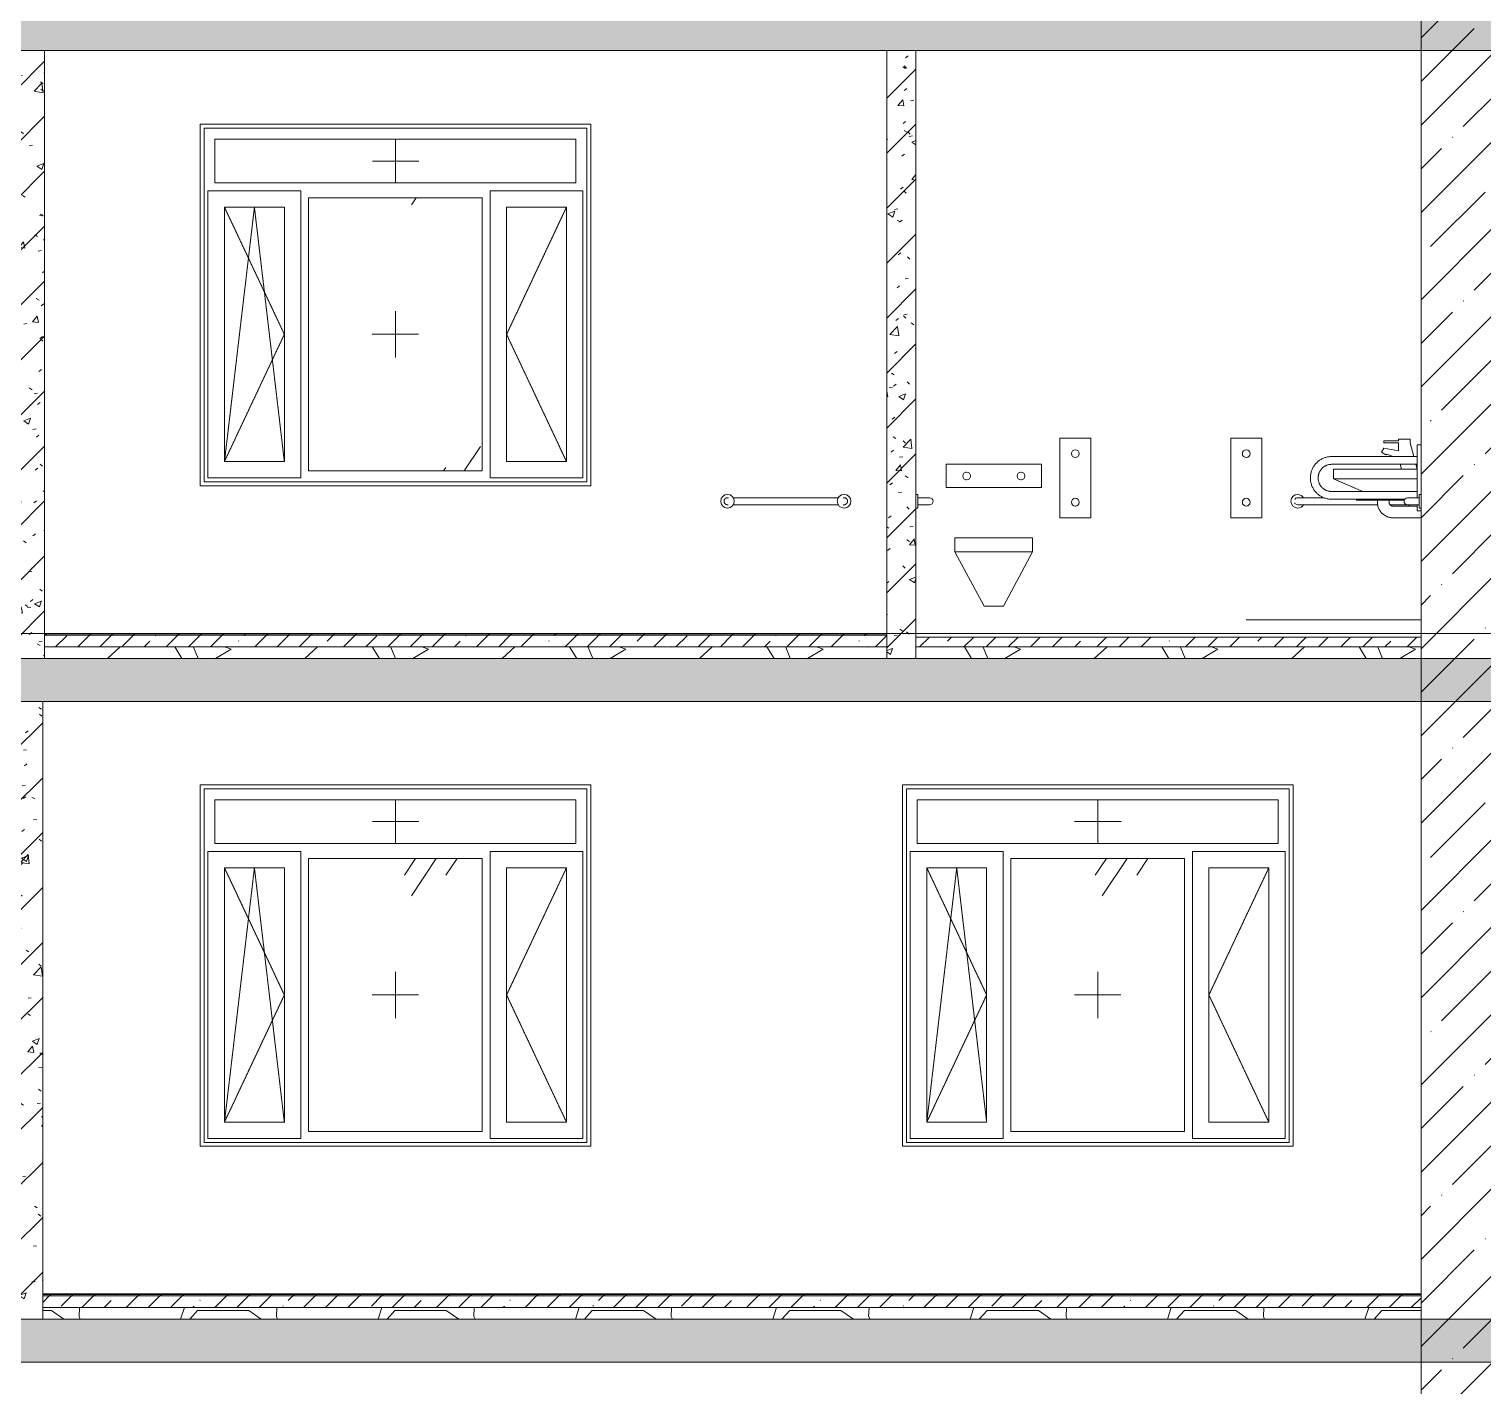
# Model space of a CAD drawing. Header units: millimetres. Extents: x -515342 to 330399, y -224905 to 507333.
# Drawn here: x 106071 to 113554, y 87558 to 94541 of the extents above; entities that cross this region are included whole.
import ezdxf

# ---------------------------------------------------------------- set-up
doc = ezdxf.new("R2010")
doc.units = ezdxf.units.MM
doc.linetypes.add('ASVP_Штриховая_ш2 п1', pattern=[3, 2, -1])
doc.layers.get('0').update_dxf_attribs({"lineweight": 0})
for name, color, linetype, lineweight in [('Линии', 7, 'Continuous', 0), ('Оборудование', 7, 'Continuous', 0), ('Окна', 7, 'Continuous', 0), ('Окна открывание', 7, 'Continuous', 0), ('Перекрытие', 7, 'Continuous', 0), ('Сантехника', 7, 'Continuous', 0), ('Стены внутренние', 7, 'Continuous', 0), ('Стены несущие', 7, 'Continuous', 0), ('Стены перегородки', 7, 'Continuous', 0)]:
    doc.layers.add(name, color=color, linetype=linetype, lineweight=lineweight)
pattern_1 = [(236.31, (49717.4, 8823.7), (-1777.996, -3556.002), [641.07, -5769.6]), (236.31, (49752.95, 8717), (-1777.996, -3556.002), [384.64, -6026.03]), (236.31, (49539.6, 8717), (-1777.996, -3556.002), [384.64, -6026.03])]
pattern_2 = [(45, (136801.12, 95610.5), (-224.5064, 224.5064), []), (45, (137025.63, 95610.5), (-224.5064, 224.5064), [396.875, -79.375, 3.353, -76.022])]
pattern_3 = [(45, (136801.12, 95610.5), (-141.4214, 141.4214), [])]
pattern_4 = [(50, (136801.12, 95610.5), (364.368, -31.8783), [38.1, -419.1]), (355, (136801.12, 95610.5), (-70.486, 382.1133), [30.48, -335.28]), (100.451, (136831.5, 95607.84), (293.885, 350.2334), [32.38, -356.18]), (46.184, (136801.12, 95712.1), (542.1585, -84.086), [57.15, -628.65]), (96.636, (136846.3, 95705.1), (474.805, 494.855), [48.57, -534.27]), (351.184, (136801.1, 95712.1), (474.81, 494.85), [45.72, -502.92]), (21, (136851.92, 95686.7), (303.2285, -204.5305), [38.1, -419.1]), (326, (136851.92, 95686.7), (123.604, 368.376), [30.48, -335.28]), (71.451, (136877.2, 95669.65), (426.834, 163.8427), [32.38, -356.18]), (37.5, (136801.12, 95610.49), (6.17665, 169.11015), [16.764, -314.452, 16.764, -323.596, -336.55]), (37.5, (136801.12, 95610.49), (6.17665, 169.11015), [-671.576, 16.764, -319.786]), (7.5, (136801.12, 95610.5), (133.6389, 200.3615), [16.764, -177.292, 16.764, -306.832, -128.27]), (7.5, (136801.12, 95610.5), (133.6389, 200.3615), [-517.652, 16.764, -111.506]), (327.5, (136687.84, 95610.49), (271.1818, -11.45836), [16.764, -110.236, 16.764, -379.476, -525.78]), (327.5, (136687.84, 95610.49), (271.1818, -11.45836), [-523.24, 16.764, -509.016]), (317.5, (136637.04, 95610.5), (296.2585, 50.8528), [16.764, -148.336, 16.764, -246.38, -373.38]), (317.5, (136637.04, 95610.5), (296.2585, 50.8528), [-428.244, 16.764, -356.616])]
pattern_5 = [(228.013, (137532.64, 96626.49), (-8127.96659, -9144.02968), [136.69, -13532.193]), (184.97, (137441.203, 96524.893), (12191.995474, 1016.05502), [234.562, -23221.62]), (132.51, (137207.52, 96504.57), (10159.91241, -11176.07977), [165.393, -16373.89]), (267.274, (136811.283, 96250.573), (1015.889526, 20320.00577), [213.602, -21146.575]), (292.834, (136801.123, 96037.213), (-5080.074175, 12191.97012), [209.453, -20735.923]), (357.274, (136882.403, 95844.173), (-20320.00577, 1015.889526), [213.602, -21146.575]), (37.694, (137095.763, 95834.013), (-13208.042725, -10159.944606), [282.477, -27965.247]), (72.255, (137319.283, 96006.733), (7112.12749, 22351.9589), [266.688, -26402.102]), (121.43, (137400.563, 96260.733), (-8128.10005, 13207.93827), [214.325, -21218.218]), (175.236, (137288.8, 96443.61), (11175.99406, -1016.06972), [244.685, -11989.575]), (222.397, (137044.963, 96463.933), (-12192.085586, -11175.907293), [316.431, -31326.709]), (138.814, (137817.12, 96240.41), (-7111.99222, 6096.00977), [108.002, -10692.226]), (171.469, (137735.843, 96311.533), (13207.991535, -2032.05404), [205.473, -20341.855]), (225, (137532.64, 96342), (1e-13, -1016), [143.684, -1293.157]), (203.199, (137461.52, 96463.93), (5079.98556, 2032.0367), [77.377, -7660.25]), (291.801, (137390.4, 96433.45), (-1015.9787, 3048.0072), [109.426, -5361.9]), (30.964, (137431.04, 96331.85), (3047.9913, 2032.0134), [177.728, -5746.52]), (161.565, (137583.44, 96423.3), (2031.999, -1016.0024), [128.515, -3084.36]), (16.39, (136801.12, 96433.453), (10159.97517, 3048.08119), [180.035, -17823.53]), (70.346, (136973.84, 96484.25), (-4064.03389, -11175.98797), [151.04, -14952.887]), (293.199, (137583.44, 96626.49), (-2032.0367, 5079.98556), [154.752, -7582.873]), (343.61, (137644.4, 96484.253), (-10159.97517, 3048.08119), [180.035, -17823.53]), (339.444, (136801.12, 95803.53), (-5080.0015, 2031.99615), [173.614, -8507.094]), (294.775, (136963.68, 95742.57), (-5079.97321, 11176.01259), [145.47, -14401.437]), (66.801, (137593.6, 95610.49), (2032.0367, 5079.98556), [154.752, -7582.873]), (17.354, (137654.56, 95752.73), (-13208.00149, -4063.99474), [170.313, -16860.95]), (69.444, (137095.76, 95610.49), (-2031.99615, -5080.0015), [86.807, -8593.9]), (101.31, (137532.64, 95610.5), (-1016.0048, 4063.999), [51.806, -5128.797]), (165.964, (137522.48, 95661.3), (3048.0036, -1015.9877), [209.453, -3979.62]), (186.009, (137319.28, 95712.093), (10159.99987, 1015.99979), [194.107, -19216.546]), (303.69, (137431.04, 96240.4), (-1015.9976, 2032.0017), [146.53, -3516.71]), (353.157, (137512.323, 96118.493), (17271.99206, -2032.068835), [255.823, -25326.404]), (60.945, (137766.32, 96088.01), (-4064.04974, -7111.97225), [104.603, -10355.757]), (90, (137817.1, 96179.5), (-1016, 1016), [60.96, -955.04]), (120.256, (137298.96, 95742.57), (4063.94492, -7112.03103), [141.147, -13973.576]), (48.013, (137227.84, 95864.49), (8127.96659, 9144.02968), [273.377, -13395.505]), (0, (137410.7, 96067.7), (1016, 1016), [264.16, -751.84]), (325.305, (137674.88, 96067.69), (-10160.01873, 7111.97318), [160.644, -15903.726]), (254.055, (137806.96, 95976.25), (-1015.9713, -4064.0072), [147.932, -7248.66]), (207.646, (137766.323, 95834.013), (-19303.995784, -10160.00796), [240.858, -23844.986]), (175.426, (137552.963, 95722.253), (-13207.99929, 1016.01778), [254.812, -25226.339])]
pattern_6 = [(45, (136801.12, 95610.5), (-114.04925, 114.04925), []), (45, (136915.17, 95610.5), (-114.04925, 114.04925), [201.613, -40.323, 3.353, -36.97])]

# ---------------------------------------------------------------- blocks, each defined once
blk = doc.blocks.new('Окно_ПВХ_3Створки_1Фрамуга-верх - АР_Окно_ОП_1820_h_х1970_3ст2фр-в-V10-О_АР_П_Разрез 1-1')
at = {"layer": 'Окна'}
h = blk.add_hatch(dxfattribs=at)
h.set_pattern_fill('FP_5', color=256, style=0, pattern_type=2)
h.set_pattern_definition(pattern_1)
h.paths.add_polyline_path([(22540.8, 885), (22848.8, 885), (22848.8, 2193), (22540.8, 2193), (22540.8, 1193)])
at = {"layer": 'Окна открывание'}
h = blk.add_hatch(dxfattribs=at)
h.set_pattern_fill('FP_5', color=256, style=0, pattern_type=2)
h.set_pattern_definition(pattern_1)
h.paths.add_polyline_path([(22973.8, 836), (23867.8, 836), (23867.8, 2242), (22973.8, 2242), (22973.8, 929.1)])
at = {"layer": 'Окна', "color": 253, "true_color": 0xaaaaaa}
for p, q in [((22435.8, 2600), (24405.8, 2600)), ((22435.8, 2600), (22435.8, 780)), ((22435.8, 780), (22435.8, 2600)), ((22435.8, 2600), (24405.8, 2600)), ((24405.8, 2600), (24405.8, 780)), ((24405.8, 2600), (24405.8, 780)), ((24349.8, 2544), (22491.8, 2544)), ((22491.8, 2544), (22491.8, 2318)), ((24349.8, 2318), (24349.8, 2544)), ((22933.8, 2278), (22455.8, 2278)), ((22455.8, 800), (22455.8, 2278)), ((24349.8, 2318), (22491.8, 2318)), ((22933.8, 800), (22933.8, 2278)), ((24385.8, 2278), (23907.8, 2278)), ((23907.8, 800), (23907.8, 2278)), ((24385.8, 800), (24385.8, 2278)), ((22540.8, 2193), (22848.8, 2193)), ((22540.8, 885), (22540.8, 2193)), ((22848.8, 2193), (22848.8, 885)), ((22973.8, 2242), (22973.8, 836)), ((23867.8, 2242), (22973.8, 2242)), ((23867.8, 2242), (23867.8, 836)), ((23992.8, 2193), (24300.8, 2193)), ((23992.8, 885), (23992.8, 2193)), ((24300.8, 2193), (24300.8, 885)), ((22848.8, 885), (22540.8, 885)), ((22973.8, 836), (23867.8, 836)), ((24300.8, 885), (23992.8, 885)), ((24405.8, 780), (22435.8, 780)), ((24405.8, 780), (22435.8, 780)), ((22455.8, 800), (22933.8, 800)), ((23907.8, 800), (24385.8, 800))]:
    blk.add_line(p, q, dxfattribs=at)
at = {"layer": 'Окна открывание', "linetype": 'ASVP_Штриховая_ш2 п1'}
for p, q in [((23420.8, 2318), (23420.8, 2544)), ((23540.8, 2431), (23300.8, 2431)), ((22540.8, 885), (22694.8, 2193)), ((22540.8, 2193), (22848.8, 1539)), ((22694.8, 2193), (22848.8, 885)), ((24300.8, 2193), (23992.8, 1539)), ((23420.8, 1419), (23420.8, 1659)), ((22848.8, 1539), (22540.8, 885)), ((23300.8, 1539), (23540.8, 1539)), ((23992.8, 1539), (24300.8, 885))]:
    blk.add_line(p, q, dxfattribs=at)
blk = doc.blocks.new('Окно_ПВХ_3Створки_1Фрамуга-верх - АР_Окно_ОП_1820_h_х1970_3ст2фр-в-V11-О_АР_П_Разрез 1-1')
at = {"layer": 'Окна'}
h = blk.add_hatch(dxfattribs=at)
h.set_pattern_fill('FP_5', color=256, style=0, pattern_type=2)
h.set_pattern_definition(pattern_1)
h.paths.add_polyline_path([(18925.9, 885), (19233.9, 885), (19233.9, 2193), (18925.9, 2193), (18925.9, 1193)])
at = {"layer": 'Окна открывание'}
h = blk.add_hatch(dxfattribs=at)
h.set_pattern_fill('FP_5', color=256, style=0, pattern_type=2)
h.set_pattern_definition(pattern_1)
h.paths.add_polyline_path([(19358.9, 836), (20252.9, 836), (20252.9, 2242), (19358.9, 2242), (19358.9, 929.1)])
at = {"layer": 'Окна', "color": 253, "true_color": 0xaaaaaa}
for p, q in [((18820.9, 2600), (20790.9, 2600)), ((18820.9, 2600), (18820.9, 780)), ((18820.9, 780), (18820.9, 2600)), ((18820.9, 2600), (20790.9, 2600)), ((20790.9, 2600), (20790.9, 780)), ((20790.9, 2600), (20790.9, 780)), ((20734.9, 2544), (18876.9, 2544)), ((18876.9, 2544), (18876.9, 2318)), ((20734.9, 2318), (20734.9, 2544)), ((19318.9, 2278), (18840.9, 2278)), ((18840.9, 800), (18840.9, 2278)), ((20734.9, 2318), (18876.9, 2318)), ((19318.9, 800), (19318.9, 2278)), ((20770.9, 2278), (20292.9, 2278)), ((20292.9, 800), (20292.9, 2278)), ((20770.9, 800), (20770.9, 2278)), ((18925.9, 2193), (19233.9, 2193)), ((18925.9, 885), (18925.9, 2193)), ((19233.9, 2193), (19233.9, 885)), ((19358.9, 2242), (19358.9, 836)), ((20252.9, 2242), (19358.9, 2242)), ((20252.9, 2242), (20252.9, 836)), ((20377.9, 2193), (20685.9, 2193)), ((20377.9, 885), (20377.9, 2193)), ((20685.9, 2193), (20685.9, 885)), ((19233.9, 885), (18925.9, 885)), ((19358.9, 836), (20252.9, 836)), ((20685.9, 885), (20377.9, 885)), ((20790.9, 780), (18820.9, 780)), ((20790.9, 780), (18820.9, 780)), ((18840.9, 800), (19318.9, 800)), ((20292.9, 800), (20770.9, 800))]:
    blk.add_line(p, q, dxfattribs=at)
at = {"layer": 'Окна открывание', "linetype": 'ASVP_Штриховая_ш2 п1'}
for p, q in [((19805.9, 2318), (19805.9, 2544)), ((19925.9, 2431), (19685.9, 2431)), ((18925.9, 885), (19079.9, 2193)), ((18925.9, 2193), (19233.9, 1539)), ((19079.9, 2193), (19233.9, 885)), ((20685.9, 2193), (20377.9, 1539)), ((19805.9, 1419), (19805.9, 1659)), ((19233.9, 1539), (18925.9, 885)), ((19685.9, 1539), (19925.9, 1539)), ((20377.9, 1539), (20685.9, 885))]:
    blk.add_line(p, q, dxfattribs=at)
blk = doc.blocks.new('Окно_ПВХ_3Створки_1Фрамуга-верх - АР_Окно_ОП_1820_h_х1970_3ст2фр-в-V28-О_АР_П_Разрез 1-1')
at = {"layer": 'Окна'}
h = blk.add_hatch(dxfattribs=at)
h.set_pattern_fill('FP_5', color=256, style=0, pattern_type=2)
h.set_pattern_definition(pattern_1)
h.paths.add_polyline_path([(18925.9, 4285), (19233.9, 4285), (19233.9, 5593), (18925.9, 5593), (18925.9, 4593)])
at = {"layer": 'Окна открывание'}
h = blk.add_hatch(dxfattribs=at)
h.set_pattern_fill('FP_5', color=256, style=0, pattern_type=2)
h.set_pattern_definition(pattern_1)
h.paths.add_polyline_path([(19358.9, 4236), (20252.9, 4236), (20252.9, 5642), (19358.9, 5642), (19358.9, 4329.1)])
at = {"layer": 'Окна', "color": 253, "true_color": 0xaaaaaa}
for p, q in [((18820.9, 6000), (20790.9, 6000)), ((18820.9, 6000), (18820.9, 4180)), ((18820.9, 4180), (18820.9, 6000)), ((18820.9, 6000), (20790.9, 6000)), ((20790.9, 6000), (20790.9, 4180)), ((20790.9, 6000), (20790.9, 4180)), ((20734.9, 5944), (18876.9, 5944)), ((18876.9, 5944), (18876.9, 5718)), ((20734.9, 5718), (20734.9, 5944)), ((20734.9, 5718), (18876.9, 5718)), ((19318.9, 5678), (18840.9, 5678)), ((18840.9, 4200), (18840.9, 5678)), ((19318.9, 4200), (19318.9, 5678)), ((19358.9, 5642), (19358.9, 4236)), ((20252.9, 5642), (19358.9, 5642)), ((20252.9, 5642), (20252.9, 4236)), ((20770.9, 5678), (20292.9, 5678)), ((20292.9, 4200), (20292.9, 5678)), ((20770.9, 4200), (20770.9, 5678)), ((18925.9, 5593), (19233.9, 5593)), ((18925.9, 4285), (18925.9, 5593)), ((19233.9, 5593), (19233.9, 4285)), ((20377.9, 5593), (20685.9, 5593)), ((20377.9, 4285), (20377.9, 5593)), ((20685.9, 5593), (20685.9, 4285)), ((19233.9, 4285), (18925.9, 4285)), ((20685.9, 4285), (20377.9, 4285)), ((18840.9, 4200), (19318.9, 4200)), ((19358.9, 4236), (20252.9, 4236)), ((20292.9, 4200), (20770.9, 4200)), ((20790.9, 4180), (18820.9, 4180)), ((20790.9, 4180), (18820.9, 4180))]:
    blk.add_line(p, q, dxfattribs=at)
at = {"layer": 'Окна открывание', "linetype": 'ASVP_Штриховая_ш2 п1'}
for p, q in [((19805.9, 5718), (19805.9, 5944)), ((19925.9, 5831), (19685.9, 5831)), ((18925.9, 4285), (19079.9, 5593)), ((18925.9, 5593), (19233.9, 4939)), ((19079.9, 5593), (19233.9, 4285)), ((20685.9, 5593), (20377.9, 4939)), ((19805.9, 4819), (19805.9, 5059)), ((19233.9, 4939), (18925.9, 4285)), ((19685.9, 4939), (19925.9, 4939)), ((20377.9, 4939), (20685.9, 4285))]:
    blk.add_line(p, q, dxfattribs=at)
blk = doc.blocks.new('СД_Люблино_Фасады_rvt-1-О_АР_П_Разрез 1-1')
at = {"layer": 'Стены внутренние'}
for p, q in [((18800.9, 6020), (20810.9, 6020)), ((18800.9, 4160), (18800.9, 6020)), ((20810.9, 6020), (20810.9, 4160)), ((20810.9, 4160), (18800.9, 4160)), ((18800.9, 2620), (20810.9, 2620)), ((18800.9, 760), (18800.9, 2620)), ((20810.9, 2620), (20810.9, 760)), ((22415.8, 2620), (24425.8, 2620)), ((22415.8, 760), (22415.8, 2620)), ((24425.8, 2620), (24425.8, 760)), ((20810.9, 760), (18800.9, 760)), ((24425.8, 760), (22415.8, 760))]:
    blk.add_line(p, q, dxfattribs=at)
at = {"layer": 'Окна', "lineweight": 9}
for name in ['Окно_ПВХ_3Створки_1Фрамуга-верх - АР_Окно_ОП_1820_h_х1970_3ст2фр-в-V28-О_АР_П_Разрез 1-1', 'Окно_ПВХ_3Створки_1Фрамуга-верх - АР_Окно_ОП_1820_h_х1970_3ст2фр-в-V11-О_АР_П_Разрез 1-1', 'Окно_ПВХ_3Створки_1Фрамуга-верх - АР_Окно_ОП_1820_h_х1970_3ст2фр-в-V10-О_АР_П_Разрез 1-1']:
    blk.add_blockref(name, (0, 0), dxfattribs=at)
blk = doc.blocks.new('Раковина для МГН 600х450 - Раковина для МГН 600х450-V184-О_АР_П_Разрез 1-1')
at = {"layer": 'Сантехника'}
for p, q in [((24893.8, 4353.5), (24881.3, 4331.8)), ((24968.8, 4390.2), (24893.8, 4390.2)), ((24893.8, 4390.2), (24893.8, 4380.2)), ((24893.8, 4380.2), (24968.8, 4380.2)), ((24968.8, 4340.2), (24893.8, 4353.5)), ((25028.8, 4400.2), (24968.8, 4400.2)), ((24968.8, 4400.2), (24968.8, 4390.2)), ((24968.8, 4380.2), (24968.8, 4340.2)), ((25028.8, 4380.2), (25028.8, 4400.2)), ((25047.6, 4310), (25028.8, 4380.2)), ((24881.3, 4331.8), (24902.9, 4319.3)), ((24902.9, 4319.3), (24906.5, 4322.8)), ((24906.5, 4322.8), (24941.7, 4310)), ((24976.8, 4270.2), (24983.5, 4245)), ((25065, 4245), (25058.3, 4270)), ((24634, 4245), (24634, 4195)), ((24634, 4245), (24634, 4195)), ((24634, 4245), (24634.1, 4245)), ((24634.1, 4195), (24634, 4195)), ((24694.4, 4169), (24634, 4195)), ((24634, 4195), (24785.3, 4130)), ((24634, 4195), (24634.1, 4195)), ((24634.1, 4195), (24634, 4195)), ((24634.1, 4245), (24674, 4245)), ((24634.1, 4195), (24634.1, 4245)), ((24636.9, 4195), (24634.1, 4195)), ((24677.8, 4176.2), (24634.1, 4195)), ((24652, 4195), (24637.9, 4195)), ((24674, 4195), (24652.8, 4195)), ((24674, 4245), (25065.1, 4245)), ((25065.1, 4195), (24674, 4195)), ((24674, 4195), (25065.1, 4195)), ((24785.3, 4130), (24729.3, 4154.1)), ((24890, 4085), (24751.4, 4085)), ((24860, 4085), (24860, 4075)), ((24878.4, 4090), (24890, 4085)), ((24997.8, 4085), (24890, 4085)), ((24920, 4075), (24920, 4085)), ((25065, 4055), (24940, 4055)), ((24940, 3995), (25085, 3995))]:
    blk.add_line(p, q, dxfattribs=at)
at = {"layer": 'Сантехника', "flags": 128}
for points in [[(24860, 4075), (24860.1, 4071.8), (24860.3, 4068.6), (24860.6, 4065.4), (24861, 4062.3), (24861.6, 4059.1), (24862.3, 4056), (24863.1, 4052.9), (24864.1, 4049.8), (24865.1, 4046.8), (24866.3, 4043.8), (24867.6, 4040.9), (24869, 4038.1), (24870.6, 4035.2), (24872.2, 4032.5), (24874, 4029.8), (24875.8, 4027.2), (24877.8, 4024.7), (24879.9, 4022.2), (24882, 4019.9), (24884.3, 4017.6), (24886.6, 4015.4), (24889, 4013.3), (24891.5, 4011.4), (24894.1, 4009.5), (24896.8, 4007.7), (24899.5, 4006), (24902.3, 4004.4), (24905.1, 4003), (24908.1, 4001.7), (24911, 4000.4), (24914, 3999.3), (24917.1, 3998.4), (24920.1, 3997.5), (24923.3, 3996.8), (24926.4, 3996.2), (24929.6, 3995.7), (24932.7, 3995.3), (24935.9, 3995.1), (24939.1, 3995), (24940, 3995)], [(24940, 4055), (24939.2, 4055), (24938.4, 4055.1), (24937.6, 4055.1), (24936.8, 4055.3), (24936, 4055.4), (24935.2, 4055.6), (24934.5, 4055.8), (24933.7, 4056), (24933, 4056.3), (24932.2, 4056.6), (24931.5, 4056.9), (24930.8, 4057.3), (24930.1, 4057.6), (24929.4, 4058.1), (24928.7, 4058.5), (24928.1, 4059), (24927.4, 4059.4), (24926.8, 4060), (24926.2, 4060.5), (24925.7, 4061.1), (24925.1, 4061.7), (24924.6, 4062.3), (24924.1, 4062.9), (24923.6, 4063.5), (24923.2, 4064.2), (24922.8, 4064.9), (24922.4, 4065.6), (24922, 4066.3), (24921.7, 4067), (24921.4, 4067.8), (24921.1, 4068.5), (24920.8, 4069.3), (24920.6, 4070), (24920.4, 4070.8), (24920.3, 4071.6), (24920.2, 4072.4), (24920.1, 4073.2), (24920, 4074), (24920, 4074.8), (24920, 4075)]]:
    blk.add_lwpolyline(points, dxfattribs=at)
blk = doc.blocks.new('Опорный поручень - Откидной поручень для унитаза-V175-О_АР_П_Разрез 1-1')
at = {"layer": 'Оборудование'}
for p, q in [((89080, 4405), (88920, 4405)), ((88920, 4405), (88920, 3995)), ((89080, 3995), (89080, 4405)), ((88920, 3995), (89080, 3995))]:
    blk.add_line(p, q, dxfattribs=at)
for centre, start, end in [((89000, 4325), 90, 270), ((89000, 4325), 270, 90), ((89000, 4075), 90, 270), ((89000, 4075), 270, 90)]:
    blk.add_arc(centre, 20, start, end, dxfattribs=at)
blk = doc.blocks.new('МГН_Санузел_Поручень горизонтальный - АР_Сантехнические приборы_МГН_Поручень горизонтальный-V7-О_АР_П_Разрез 1-1')
at = {"layer": 'Сантехника'}
for p, q in [((49015, 4115), (49015, 4045)), ((49025, 4115), (49015, 4115)), ((49025, 4115), (49015, 4115)), ((49015, 4115), (49015, 4045)), ((49015, 4045), (49025, 4045)), ((49025, 4045), (49015, 4045)), ((49025, 4098), (49025, 4115)), ((49025, 4045), (49025, 4115)), ((49085, 4098), (49025, 4098)), ((49025, 4098), (49085, 4098)), ((49025, 4062), (49085, 4062)), ((49025, 4045), (49025, 4062)), ((49025, 4062), (49085, 4062))]:
    blk.add_line(p, q, dxfattribs=at)
blk.add_arc((49085, 4080), 18, 270, 90, dxfattribs=at)
blk.add_arc((49085, 4080), 18, 270, 90, dxfattribs=at)
blk = doc.blocks.new('Унитаз - Общественные _МГН_ - Объем смыва более 6_1 л-8752277-О_АР_П_Разрез 1-1')
at = {"layer": 'Сантехника'}
for p, q in [((88334.6, 750), (88334.6, 870)), ((88334.6, 870), (88826.5, 870)), ((88826.5, 870), (88826.5, 750)), ((88826.5, 750), (88334.6, 750)), ((88380.6, 420), (88380.6, 492.4)), ((88380.6, 492.4), (88780.6, 492.4)), ((88780.6, 492.4), (88780.6, 420)), ((88380.6, 420), (88780.6, 420)), ((88380.6, 420), (88530.6, 140)), ((88380.6, 420), (88780.6, 420)), ((88780.6, 420), (88630.6, 140)), ((88630.6, 140), (88530.6, 140))]:
    blk.add_line(p, q, dxfattribs=at)
for centre, start, end in [((88440.6, 810), 0, 180), ((88720.6, 810), 360, 180), ((88440.6, 810), 180, 360), ((88720.6, 810), 180, 360)]:
    blk.add_arc(centre, 20, start, end, dxfattribs=at)
for points in [[(88438.3, 829.9), (88437.9, 829.8), (88437.5, 829.8), (88437.1, 829.7)], [(88444, 829.7), (88443.6, 829.8), (88443.2, 829.8), (88442.8, 829.9)], [(88718.3, 829.9), (88717.9, 829.8), (88717.6, 829.8), (88717.2, 829.7)], [(88724.1, 829.7), (88723.7, 829.8), (88723.3, 829.8), (88722.9, 829.9)], [(88437.1, 790.3), (88437.5, 790.2), (88437.9, 790.2), (88438.3, 790.1)], [(88442.8, 790.1), (88443.2, 790.2), (88443.6, 790.2), (88444, 790.3)], [(88717.2, 790.3), (88717.6, 790.2), (88717.9, 790.2), (88718.3, 790.1)], [(88722.9, 790.1), (88723.3, 790.2), (88723.7, 790.2), (88724.1, 790.3)]]:
    blk.add_open_spline(points, degree=3, dxfattribs=at)
blk = doc.blocks.new('2D_Трап_1200хх900 - АР_Сантехнические приборы_Трап-10140933-О_АР_П_Разрез 1-1')
at = {"layer": 'Сантехника'}
for p, q in [((90255, 70), (89880, 70)), ((90255, 70), (89880, 70)), ((90405, 70), (90255, 70)), ((90255, 70), (90405, 70)), ((90405, 70), (90780, 70)), ((90405, 70), (90780, 70))]:
    blk.add_line(p, q, dxfattribs=at)
blk = doc.blocks.new('МГН_Санузел_Поручень горизонтальный - АР_Сантехнические приборы_МГН_Поручень горизонтальный-V185-О_АР_П_Разрез 1-1')
at = {"layer": 'Сантехника'}
for p, q in [((24585.9, 4098), (24490, 4098)), ((24490, 4062), (24862.9, 4062)), ((24925.4, 4062), (25010, 4062))]:
    blk.add_line(p, q, dxfattribs=at)
at = {"layer": 'Сантехника', "flags": 128}
for points in [[(24490, 4098), (24488.4, 4098), (24486.8, 4098), (24485.2, 4098), (24483.6, 4098), (24482.1, 4098), (24480.5, 4098), (24478.9, 4098), (24477.4, 4098), (24475.9, 4098), (24474.4, 4098), (24473, 4098), (24471.5, 4098), (24470.1, 4098), (24468.8, 4098), (24467.4, 4098), (24466.1, 4098), (24464.8, 4098), (24463.6, 4098), (24462.4, 4098), (24461.3, 4098), (24460.2, 4098), (24459.2, 4098), (24458.2, 4098), (24457.2, 4098), (24456.3, 4098), (24455.5, 4098), (24454.7, 4098), (24454, 4098), (24453.3, 4098), (24452.7, 4098), (24452.2, 4098), (24451.7, 4098), (24451.3, 4098), (24450.9, 4098), (24450.6, 4098), (24450.3, 4098), (24450.2, 4098), (24450.1, 4098), (24450, 4098), (24450, 4098)], [(24450, 4062), (24450, 4062), (24450.1, 4062), (24450.3, 4062), (24450.5, 4062), (24450.8, 4062), (24451.1, 4062), (24451.6, 4062), (24452, 4062), (24452.6, 4062), (24453.2, 4062), (24453.8, 4062), (24454.5, 4062), (24455.3, 4062), (24456.1, 4062), (24457, 4062), (24457.9, 4062), (24458.9, 4062), (24459.9, 4062), (24461, 4062), (24462.1, 4062), (24463.3, 4062), (24464.5, 4062), (24465.8, 4062), (24467.1, 4062), (24468.4, 4062), (24469.8, 4062), (24471.1, 4062), (24472.6, 4062), (24474, 4062), (24475.5, 4062), (24477, 4062), (24478.5, 4062), (24480.1, 4062), (24481.6, 4062), (24483.2, 4062), (24484.8, 4062), (24486.4, 4062), (24488, 4062), (24489.6, 4062), (24490, 4062)], [(25010, 4062), (25011.6, 4062), (25013.2, 4062), (25014.8, 4062)]]:
    blk.add_lwpolyline(points, dxfattribs=at)
at = {"layer": 'Сантехника'}
for centre, radius, start, end in [((24450, 4080), 35, 90, 270), ((24450, 4080), 18, 90, 150), ((24450, 4080), 18, 210, 225), ((24450, 4080), 18, 240, 270), ((24450, 4080), 35, 30.1902, 90), ((24450, 4080), 18, 81.54047, 90), ((24450, 4080), 35, 270, 329.8098), ((24450, 4080), 18, 270, 279.78046), ((25050, 4080), 35, 211.03466, 225)]:
    blk.add_arc(centre, radius, start, end, dxfattribs=at)
blk = doc.blocks.new('Опорный поручень - Опорный поручень для раковины-V2-О_АР_П_Разрез 1-1')
at = {"layer": 'Оборудование'}
for p, q in [((90760, 4098), (90760, 4370)), ((90760, 4370), (90780, 4370)), ((90760, 4310), (90320, 4310)), ((90320, 4270), (90760, 4270)), ((90760, 4130), (90320, 4130)), ((90320, 4090), (90695.2, 4090)), ((90760, 4030), (90760, 4062)), ((90780, 4030), (90760, 4030))]:
    blk.add_line(p, q, dxfattribs=at)
at = {"layer": 'Оборудование', "flags": 128}
for points in [[(90320, 4310), (90315.6, 4309.9), (90311.2, 4309.6), (90306.8, 4309.2), (90302.5, 4308.6), (90298.1, 4307.8), (90293.9, 4306.8), (90289.6, 4305.7), (90285.4, 4304.4), (90281.2, 4302.9), (90277.2, 4301.3), (90273.1, 4299.5), (90269.2, 4297.6), (90265.3, 4295.5), (90261.6, 4293.2), (90257.9, 4290.8), (90254.3, 4288.2), (90250.8, 4285.5), (90247.5, 4282.7), (90244.2, 4279.7), (90241.1, 4276.6), (90238.1, 4273.4), (90235.2, 4270.1), (90232.5, 4266.6), (90229.9, 4263.1), (90227.4, 4259.4), (90225.1, 4255.7), (90223, 4251.8), (90221, 4247.9), (90219.2, 4243.9), (90217.5, 4239.9), (90216, 4235.7), (90214.6, 4231.5), (90213.4, 4227.3), (90212.4, 4223), (90211.6, 4218.7), (90210.9, 4214.3), (90210.5, 4210), (90210.1, 4205.6), (90210, 4201.2), (90210, 4196.8), (90210.3, 4192.4), (90210.7, 4188), (90211.2, 4183.6), (90212, 4179.3), (90212.9, 4175), (90214, 4170.7), (90215.2, 4166.5), (90216.6, 4162.4), (90218.2, 4158.3), (90220, 4154.2), (90221.9, 4150.3), (90224, 4146.4), (90226.2, 4142.6), (90228.5, 4138.9), (90231.1, 4135.3), (90233.7, 4131.8), (90236.5, 4128.4), (90239.5, 4125.1), (90242.5, 4121.9), (90245.7, 4118.9), (90249, 4116), (90252.4, 4113.2), (90255.9, 4110.6), (90259.6, 4108.1), (90263.3, 4105.7), (90267.1, 4103.6), (90271, 4101.5), (90275, 4099.6), (90279, 4097.9), (90283.2, 4096.4), (90287.3, 4095), (90291.6, 4093.7), (90295.8, 4092.7), (90300.1, 4091.8), (90304.5, 4091.1), (90308.8, 4090.6), (90313.2, 4090.2), (90317.6, 4090), (90320, 4090)], [(90320, 4130), (90317.2, 4130.1), (90314.4, 4130.2), (90311.6, 4130.5), (90308.8, 4130.9), (90306.1, 4131.4), (90303.4, 4132), (90300.7, 4132.7), (90298, 4133.6), (90295.3, 4134.5), (90292.7, 4135.5), (90290.2, 4136.7), (90287.7, 4137.9), (90285.2, 4139.3), (90282.8, 4140.7), (90280.5, 4142.2), (90278.2, 4143.9), (90276, 4145.6), (90273.8, 4147.4), (90271.8, 4149.3), (90269.8, 4151.2), (90267.9, 4153.3), (90266, 4155.4), (90264.3, 4157.6), (90262.7, 4159.9), (90261.1, 4162.2), (90259.6, 4164.6), (90258.3, 4167), (90257, 4169.5), (90255.8, 4172), (90254.8, 4174.6), (90253.8, 4177.3), (90252.9, 4179.9), (90252.2, 4182.6), (90251.5, 4185.4), (90251, 4188.1), (90250.6, 4190.9), (90250.3, 4193.7), (90250.1, 4196.4), (90250, 4199.2), (90250, 4202), (90250.2, 4204.8), (90250.4, 4207.6), (90250.8, 4210.4), (90251.2, 4213.2), (90251.8, 4215.9), (90252.5, 4218.6), (90253.3, 4221.3), (90254.2, 4224), (90255.2, 4226.6), (90256.3, 4229.1), (90257.6, 4231.7), (90258.9, 4234.1), (90260.3, 4236.5), (90261.8, 4238.9), (90263.4, 4241.2), (90265.1, 4243.4), (90266.9, 4245.6), (90268.7, 4247.7), (90270.7, 4249.7), (90272.7, 4251.6), (90274.8, 4253.5), (90277, 4255.2), (90279.2, 4256.9), (90281.5, 4258.5), (90283.9, 4260), (90286.3, 4261.4), (90288.8, 4262.7), (90291.4, 4263.9), (90293.9, 4265), (90296.6, 4266), (90299.2, 4266.8), (90301.9, 4267.6), (90304.6, 4268.3), (90307.4, 4268.8), (90310.1, 4269.3), (90312.9, 4269.6), (90315.7, 4269.9), (90318.5, 4270), (90320, 4270)]]:
    blk.add_lwpolyline(points, dxfattribs=at)
blk = doc.blocks.new('МГН_Санузел_Поручень горизонтальный - АР_Сантехнические приборы_МГН_Поручень горизонтальный-3156318-О_АР_П_Разрез 1-1')
at = {"layer": 'Сантехника'}
for p, q in [((93460, 698), (93520, 698)), ((93520, 698), (93460, 698)), ((93520, 698), (93520, 715)), ((93520, 715), (93530, 715)), ((93520, 715), (93530, 715)), ((93520, 645), (93520, 715)), ((93530, 715), (93530, 645)), ((93530, 715), (93530, 645)), ((93520, 662), (93460, 662)), ((93520, 662), (93460, 662)), ((93520, 645), (93520, 662)), ((93530, 645), (93520, 645)), ((93520, 645), (93530, 645))]:
    blk.add_line(p, q, dxfattribs=at)
blk.add_arc((93460, 680), 18, 90, 270, dxfattribs=at)
blk.add_arc((93460, 680), 18, 90, 270, dxfattribs=at)
blk = doc.blocks.new('МГН_Санузел_Поручень горизонтальный - АР_Сантехнические приборы_МГН_Поручень горизонтальный_на дверь-10674815-О_АР_П_Разрез 1-1')
at = {"layer": 'Сантехника'}
for p, q in [((94460, 698), (93940, 698)), ((93940, 662), (94460, 662))]:
    blk.add_line(p, q, dxfattribs=at)
at = {"layer": 'Сантехника', "flags": 128}
for points in [[(93899.3, 662), (93898.6, 662.1), (93897.8, 662.1), (93897.1, 662.2), (93896.4, 662.4), (93895.7, 662.5), (93895, 662.7), (93894.3, 662.9), (93893.7, 663.2), (93893, 663.4), (93892.3, 663.7), (93891.7, 664), (93891.1, 664.4), (93890.4, 664.7), (93889.8, 665.1), (93889.3, 665.6), (93888.7, 666), (93888.1, 666.5), (93887.6, 667), (93887.1, 667.5), (93886.6, 668), (93886.1, 668.5), (93885.7, 669.1), (93885.3, 669.7), (93884.9, 670.3), (93884.5, 670.9), (93884.1, 671.5), (93883.8, 672.2), (93883.5, 672.8), (93883.2, 673.5), (93883, 674.2), (93882.8, 674.8), (93882.6, 675.5), (93882.4, 676.2), (93882.3, 676.9), (93882.2, 677.7), (93882.1, 678.4), (93882, 679.1), (93882, 679.8), (93882, 680.5), (93882, 681.2), (93882.1, 682), (93882.2, 682.7), (93882.3, 683.4), (93882.5, 684.1), (93882.6, 684.8), (93882.9, 685.5), (93883.1, 686.2), (93883.3, 686.8), (93883.6, 687.5), (93883.9, 688.1), (93884.3, 688.8), (93884.6, 689.4), (93885, 690), (93885.4, 690.6), (93885.9, 691.2), (93886.3, 691.7), (93886.8, 692.3), (93887.3, 692.8), (93887.8, 693.3), (93888.4, 693.7), (93888.9, 694.2), (93889.5, 694.6), (93890.1, 695), (93890.7, 695.4), (93891.3, 695.8), (93892, 696.1), (93892.6, 696.4), (93893.3, 696.7), (93894, 697), (93894.7, 697.2), (93895.3, 697.4), (93896, 697.6), (93896.7, 697.7), (93897.5, 697.8), (93898.2, 697.9), (93898.9, 698), (93899.6, 698)], [(93900, 698), (93900.1, 698), (93900.3, 698), (93900.5, 698), (93900.8, 698), (93901.1, 698), (93901.6, 698), (93902, 698), (93902.6, 698), (93903.2, 698), (93903.8, 698), (93904.5, 698)], [(93930.1, 698), (93931.6, 698), (93933.2, 698), (93934.8, 698), (93936.4, 698), (93938, 698), (93939.6, 698), (93940, 698)], [(94460, 698), (94461.6, 698), (94463.2, 698), (94464.8, 698), (94466.4, 698), (94467.9, 698), (94469.5, 698)], [(94496, 698), (94496.7, 698), (94497.3, 698), (94497.8, 698), (94498.3, 698), (94498.7, 698), (94499.1, 698), (94499.4, 698), (94499.7, 698), (94499.8, 698), (94499.9, 698), (94500, 698)], [(94500.7, 698), (94501.4, 697.9), (94502.2, 697.9), (94502.9, 697.8), (94503.6, 697.6), (94504.3, 697.5), (94505, 697.3), (94505.7, 697.1), (94506.3, 696.8), (94507, 696.6), (94507.7, 696.3), (94508.3, 696), (94508.9, 695.6), (94509.6, 695.3), (94510.2, 694.9), (94510.7, 694.4), (94511.3, 694), (94511.9, 693.5), (94512.4, 693), (94512.9, 692.5), (94513.4, 692), (94513.9, 691.5), (94514.3, 690.9), (94514.7, 690.3), (94515.1, 689.7), (94515.5, 689.1), (94515.9, 688.5), (94516.2, 687.8), (94516.5, 687.2), (94516.8, 686.5), (94517, 685.8), (94517.2, 685.2), (94517.4, 684.5), (94517.6, 683.8), (94517.7, 683.1), (94517.8, 682.3), (94517.9, 681.6), (94518, 680.9), (94518, 680.2), (94518, 679.5), (94518, 678.8), (94517.9, 678), (94517.8, 677.3), (94517.7, 676.6), (94517.5, 675.9), (94517.4, 675.2), (94517.1, 674.5), (94516.9, 673.8), (94516.7, 673.2), (94516.4, 672.5), (94516.1, 671.9), (94515.7, 671.2), (94515.4, 670.6), (94515, 670), (94514.6, 669.4), (94514.1, 668.8), (94513.7, 668.3), (94513.2, 667.7), (94512.7, 667.2), (94512.2, 666.7), (94511.6, 666.3), (94511.1, 665.8), (94510.5, 665.4), (94509.9, 665), (94509.3, 664.6), (94508.7, 664.2), (94508, 663.9), (94507.4, 663.6), (94506.7, 663.3), (94506, 663), (94505.3, 662.8), (94504.7, 662.6), (94504, 662.4), (94503.3, 662.3), (94502.5, 662.2), (94501.8, 662.1), (94501.1, 662), (94500.4, 662)], [(93904, 662), (93903.3, 662), (93902.7, 662), (93902.2, 662), (93901.7, 662), (93901.3, 662), (93900.9, 662), (93900.6, 662), (93900.3, 662), (93900.2, 662), (93900.1, 662), (93900, 662)], [(93940, 662), (93938.4, 662), (93936.8, 662), (93935.2, 662), (93933.6, 662), (93932.1, 662), (93930.5, 662)], [(94469.9, 662), (94468.4, 662), (94466.8, 662), (94465.2, 662), (94463.6, 662), (94462, 662), (94460.4, 662), (94460, 662)], [(94500, 662), (94499.9, 662), (94499.7, 662), (94499.5, 662), (94499.2, 662), (94498.9, 662), (94498.4, 662), (94498, 662), (94497.4, 662), (94496.8, 662), (94496.2, 662), (94495.5, 662)]]:
    blk.add_lwpolyline(points, dxfattribs=at)
at = {"layer": 'Сантехника'}
for centre, start, end in [((93900, 680), 90, 270), ((93900, 680), 270, 90), ((94500, 680), 90, 270), ((94500, 680), 270, 90)]:
    blk.add_arc(centre, 35, start, end, dxfattribs=at)

msp = doc.modelspace()

# ---------------------------------------------------------------- hatches: boundary and pattern name
at = {"layer": 'Перекрытие'}
h = msp.add_hatch(dxfattribs=at)
h.set_pattern_fill('FP_1', color=256, style=0, pattern_type=2)
h.set_pattern_definition(pattern_2)
h.paths.add_polyline_path([(87845.5296, 94431.3929), (137410.5296, 94431.3929), (137410.5296, 94651.3929), (87845.5296, 94651.3929), (87845.5296, 94435.9791)])
h.paths.add_polyline_path([(141249.4004, 94431.3929), (190085.5296, 94431.3929), (190085.5296, 94651.3929), (140610.5296, 94651.3929), (140610.5296, 94431.3929), (141042.2088, 94431.3929)])
h = msp.add_hatch(dxfattribs=at)
h.set_pattern_fill('FP_19', color=256, style=0, pattern_type=2)
h.set_pattern_definition(pattern_6)
h.paths.add_polyline_path([(110170.6624, 91421.3929), (110485.5296, 91421.3929), (110485.5296, 91429.3929), (106150.5296, 91429.3929), (106150.5296, 91421.3929), (109341.896, 91421.3929)])
h = msp.add_hatch(dxfattribs=at)
h.set_pattern_fill('FP_19', color=256, style=0, pattern_type=2)
h.set_pattern_definition(pattern_6)
h.paths.add_polyline_path([(110170.6624, 91361.3929), (110485.5296, 91361.3929), (110485.5296, 91421.3929), (106150.5296, 91421.3929), (106150.5296, 91361.3929), (109341.896, 91361.3929)])
h = msp.add_hatch(dxfattribs=at)
h.set_pattern_fill('FP_19', color=256, style=0, pattern_type=2)
h.set_pattern_definition(pattern_6)
h.paths.add_polyline_path([(113071.3446, 91361.3929), (113235.5296, 91361.3929), (113235.5296, 91411.3929), (110635.5296, 91411.3929), (110635.5296, 91361.3929), (112656.9614, 91361.3929)])
h = msp.add_hatch(dxfattribs=at)
h.set_pattern_fill('FP_1', color=256, style=0, pattern_type=2)
h.set_pattern_definition(pattern_2)
h.paths.add_polyline_path([(190085.5296, 91081.3929), (190085.5296, 91301.3929), (141000.5296, 91301.3929), (141000.5296, 91081.3929), (189732.2317, 91081.3929)])
h.paths.add_polyline_path([(87845.5296, 91081.3929), (137020.5296, 91081.3929), (137020.5296, 91301.3929), (87845.5296, 91301.3929)])
h = msp.add_hatch(dxfattribs=at)
h.set_pattern_fill('FP_23', color=256, style=0, pattern_type=2)
h.set_pattern_definition(pattern_5)
h.paths.add_polyline_path([(110170.6624, 91301.3929), (110485.5296, 91301.3929), (110485.5296, 91361.3929), (106150.5296, 91361.3929), (106150.5296, 91301.3929), (109341.896, 91301.3929)])
h = msp.add_hatch(dxfattribs=at)
h.set_pattern_fill('FP_23', color=256, style=0, pattern_type=2)
h.set_pattern_definition(pattern_5)
h.paths.add_polyline_path([(113071.3446, 91301.3929), (113235.5296, 91301.3929), (113235.5296, 91361.3929), (110635.5296, 91361.3929), (110635.5296, 91301.3929), (112656.9614, 91301.3929)])
h = msp.add_hatch(dxfattribs=at)
h.set_pattern_fill('FP_19', color=256, style=0, pattern_type=2)
h.set_pattern_definition(pattern_6)
h.paths.add_polyline_path([(113071.3446, 88021.3929), (113235.5296, 88021.3929), (113235.5296, 88029.3929), (106140.5296, 88029.3929), (106140.5296, 88021.3929), (112656.9614, 88021.3929)])
h = msp.add_hatch(dxfattribs=at)
h.set_pattern_fill('FP_19', color=256, style=0, pattern_type=2)
h.set_pattern_definition(pattern_6)
h.paths.add_polyline_path([(113071.3446, 87961.3929), (113235.5296, 87961.3929), (113235.5296, 88021.3929), (106140.5296, 88021.3929), (106140.5296, 87961.3929), (112656.9614, 87961.3929)])
h = msp.add_hatch(dxfattribs=at)
h.set_pattern_fill('FP_23', color=256, style=0, pattern_type=2)
h.set_pattern_definition(pattern_5)
h.paths.add_polyline_path([(113071.3446, 87901.3929), (113235.5296, 87901.3929), (113235.5296, 87961.3929), (106140.5296, 87961.3929), (106140.5296, 87901.3929), (112656.9614, 87901.3929)])
h = msp.add_hatch(dxfattribs=at)
h.set_pattern_fill('FP_1', color=256, style=0, pattern_type=2)
h.set_pattern_definition(pattern_2)
h.paths.add_polyline_path([(88345.5296, 87681.3929), (189585.5296, 87681.3929), (189585.5296, 87901.3929), (88345.5296, 87901.3929)])
at = {"layer": 'Стены внутренние'}
h = msp.add_hatch(dxfattribs=at)
h.set_pattern_fill('FP_1', color=256, style=0, pattern_type=2)
h.set_pattern_definition(pattern_2)
h.paths.add_polyline_path([(113485.7278, 84641.3929), (113625.5296, 84641.3929), (113625.5296, 101317.557), (113235.5296, 101317.557), (113235.5296, 84641.3929)])
h = msp.add_hatch(dxfattribs=at)
h.set_pattern_fill('FP_2', color=256, style=0, pattern_type=2)
h.set_pattern_definition(pattern_3)
h.paths.add_polyline_path([(106026.8306, 91301.3929), (106150.5296, 91301.3929), (106150.5296, 94431.3929), (106000.5296, 94431.3929), (106000.5296, 91301.3929)])
h = msp.add_hatch(dxfattribs=at)
h.set_pattern_fill('FP_3', color=256, style=0, pattern_type=2)
h.set_pattern_definition(pattern_4)
h.paths.add_polyline_path([(106026.8306, 91301.3929), (106150.5296, 91301.3929), (106150.5296, 94431.3929), (106000.5296, 94431.3929), (106000.5296, 91301.3929)])
h = msp.add_hatch(dxfattribs=at)
h.set_pattern_fill('FP_2', color=256, style=0, pattern_type=2)
h.set_pattern_definition(pattern_3)
h.paths.add_polyline_path([(110485.5296, 91301.3929), (110635.5296, 91301.3929), (110635.5296, 94431.3929), (110485.5296, 94431.3929), (110485.5296, 91481.9777)])
h = msp.add_hatch(dxfattribs=at)
h.set_pattern_fill('FP_3', color=256, style=0, pattern_type=2)
h.set_pattern_definition(pattern_4)
h.paths.add_polyline_path([(110485.5296, 91301.3929), (110635.5296, 91301.3929), (110635.5296, 94431.3929), (110485.5296, 94431.3929), (110485.5296, 91481.9777)])
h = msp.add_hatch(dxfattribs=at)
h.set_pattern_fill('FP_2', color=256, style=0, pattern_type=2)
h.set_pattern_definition(pattern_3)
h.paths.add_polyline_path([(106026.8306, 87901.3929), (106140.5296, 87901.3929), (106140.5296, 91081.3929), (105990.5296, 91081.3929), (105990.5296, 87901.3929)])
h = msp.add_hatch(dxfattribs=at)
h.set_pattern_fill('FP_3', color=256, style=0, pattern_type=2)
h.set_pattern_definition(pattern_4)
h.paths.add_polyline_path([(106026.8306, 87901.3929), (106140.5296, 87901.3929), (106140.5296, 91081.3929), (105990.5296, 91081.3929), (105990.5296, 87901.3929)])

# ---------------------------------------------------------------- linework, layer by layer
at = {"layer": 'Линии'}
msp.add_line((88345.5296, 91431.3929), (137020.5296, 91431.3929), dxfattribs=at)
at = {"layer": 'Перекрытие'}
for p, q in [((87845.5296, 94431.3929), (137410.5296, 94431.3929)), ((110485.5296, 91431.3929), (106150.5296, 91431.3929)), ((110485.5296, 91429.3929), (106150.5296, 91429.3929)), ((106150.5296, 91421.3929), (106150.5296, 91301.3929)), ((110485.5296, 91421.3929), (106150.5296, 91421.3929)), ((110485.5296, 91301.3929), (110485.5296, 91421.3929)), ((113235.5296, 91431.3929), (110635.5296, 91431.3929)), ((110635.5296, 91411.3929), (110635.5296, 91301.3929)), ((113235.5296, 91411.3929), (110635.5296, 91411.3929)), ((87845.5296, 91301.3929), (137020.5296, 91301.3929)), ((110485.5296, 91361.3929), (106150.5296, 91361.3929)), ((113235.5296, 91361.3929), (110635.5296, 91361.3929)), ((87845.5296, 91081.3929), (137020.5296, 91081.3929)), ((113235.5296, 88031.3929), (106140.5296, 88031.3929)), ((113235.5296, 88029.3929), (106140.5296, 88029.3929)), ((106140.5296, 88021.3929), (106140.5296, 87901.3929)), ((113235.5296, 88021.3929), (106140.5296, 88021.3929)), ((113235.5296, 87961.3929), (106140.5296, 87961.3929)), ((88345.5296, 87901.3929), (143415.5296, 87901.3929)), ((88345.5296, 87681.3929), (143415.5296, 87681.3929))]:
    msp.add_line(p, q, dxfattribs=at)
at = {"layer": 'Стены несущие'}
for p, q in [((113235.5296, 101317.557), (113235.5296, 92146.3929)), ((113235.5296, 92076.3929), (113235.5296, 84641.3929))]:
    msp.add_line(p, q, dxfattribs=at)
at = {"layer": 'Стены перегородки'}
for p, q in [((106150.5296, 91421.3929), (106150.5296, 94431.3929)), ((110485.5296, 94431.3929), (110485.5296, 91421.3929)), ((110635.5296, 92146.3929), (110635.5296, 94431.3929)), ((110635.5296, 91411.3929), (110635.5296, 92076.3929)), ((106140.5296, 88021.3929), (106140.5296, 91081.3929))]:
    msp.add_line(p, q, dxfattribs=at)

# ---------------------------------------------------------------- block references
msp.add_blockref('СД_Люблино_Фасады_rvt-1-О_АР_П_Разрез 1-1', (88150.5296, 88031.3929))
at = {"layer": 'Оборудование'}
for name, p in [('Опорный поручень - Откидной поручень для унитаза-V175-О_АР_П_Разрез 1-1', (22455.5296, 88031.3929)), ('Опорный поручень - Откидной поручень для унитаза-V175-О_АР_П_Разрез 1-1', (23335.5296, 88031.3929)), ('Опорный поручень - Опорный поручень для раковины-V2-О_АР_П_Разрез 1-1', (22455.5296, 88031.3929))]:
    msp.add_blockref(name, p, dxfattribs=at)
at = {"layer": 'Сантехника'}
for name, p in [('Раковина для МГН 600х450 - Раковина для МГН 600х450-V184-О_АР_П_Разрез 1-1', (88150.5296, 88031.3929)), ('Унитаз - Общественные _МГН_ - Объем смыва более 6_1 л-8752277-О_АР_П_Разрез 1-1', (22455.5296, 91431.3929)), ('МГН_Санузел_Поручень горизонтальный - АР_Сантехнические приборы_МГН_Поручень горизонтальный_на дверь-10674815-О_АР_П_Разрез 1-1', (15765.5296, 91431.3929)), ('МГН_Санузел_Поручень горизонтальный - АР_Сантехнические приборы_МГН_Поручень горизонтальный-V7-О_АР_П_Разрез 1-1', (61620.5296, 88031.3929)), ('МГН_Санузел_Поручень горизонтальный - АР_Сантехнические приборы_МГН_Поручень горизонтальный-V185-О_АР_П_Разрез 1-1', (88150.5296, 88031.3929)), ('МГН_Санузел_Поручень горизонтальный - АР_Сантехнические приборы_МГН_Поручень горизонтальный-3156318-О_АР_П_Разрез 1-1', (19705.5296, 91431.3929)), ('2D_Трап_1200хх900 - АР_Сантехнические приборы_Трап-10140933-О_АР_П_Разрез 1-1', (22455.5296, 91431.3929))]:
    msp.add_blockref(name, p, dxfattribs=at)

doc.saveas('drawing.dxf')
